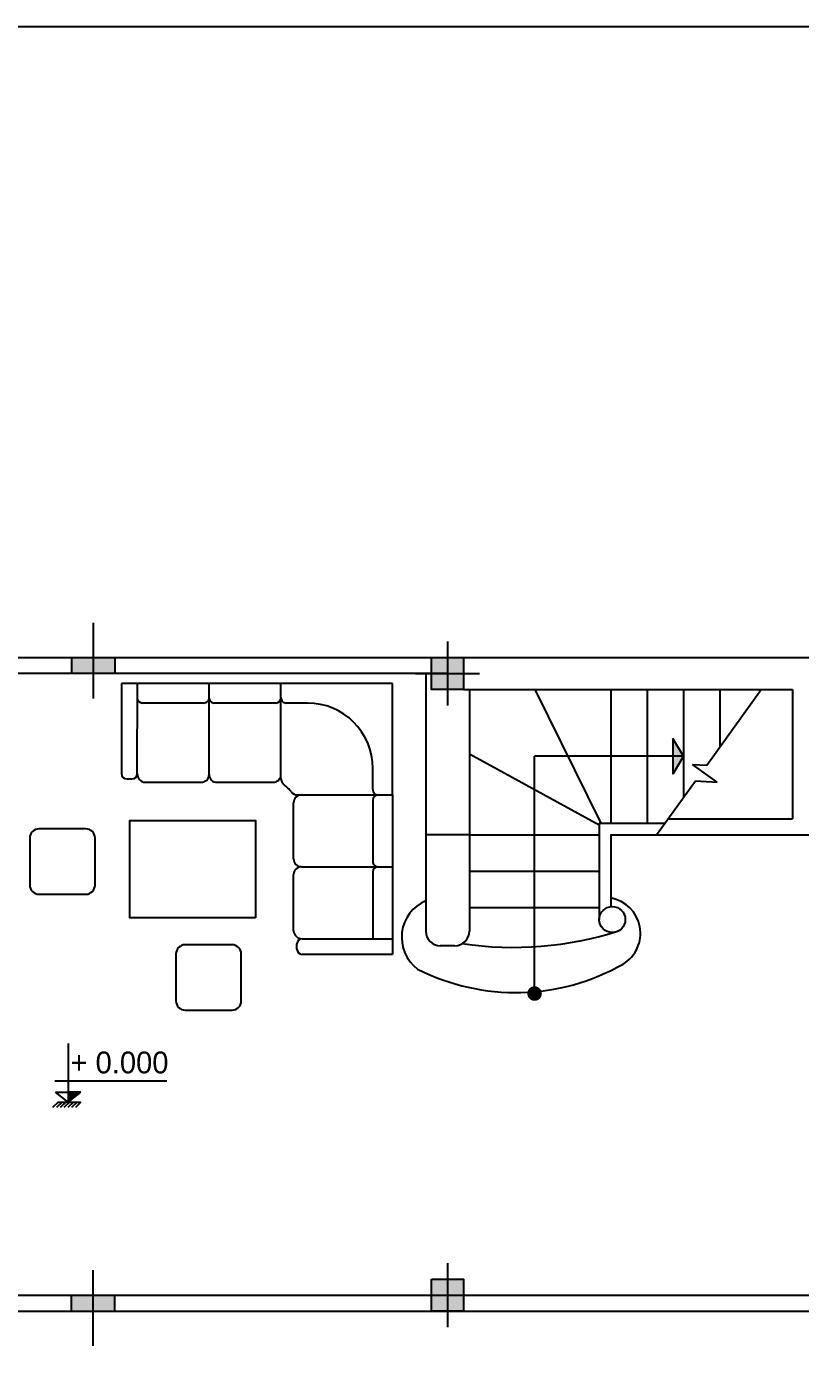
# Model space of a CAD drawing. Extents: x -13783 to 50918, y -8879 to 37156.
# Drawn here: x -6428 to -1100, y -2935 to 6206 of the extents above; entities that cross this region are included whole.
import ezdxf

# ---------------------------------------------------------------- set-up
doc = ezdxf.new("R2010")
doc.units = 0
doc.header["$LTSCALE"] = 600
doc.header["$MEASUREMENT"] = 0
doc.layers.get('0').update_dxf_attribs({"linetype": 'CONTINUOUS'})
for name, color, linetype in [('1', 1, 'CONTINUOUS'), ('4', 4, 'CONTINUOUS'), ('9', 54, 'CONTINUOUS'), ('CAT', 7, 'CONTINUOUS'), ('COT', 2, 'CONTINUOUS')]:
    doc.layers.add(name, color=color, linetype=linetype)
doc.styles.add('TT', font='VHAVAN.ttf')

# ---------------------------------------------------------------- blocks, each defined once
blk = doc.blocks.new('COT')
at = {"layer": '1'}
h = blk.add_hatch(color=256, dxfattribs=at)
h.paths.add_polyline_path([(3.637978807091713e-12, 0), (110.0000000000036, 0), (110.0000000000036, 110), (0, 110)])
h.paths.add_polyline_path([(3.637978807091713e-12, 1.70530256582424e-13), (3.637978807091713e-12, 110), (-109.9999999999964, 110), (-109.9999999999927, 5.684341886080801e-14)])
h.paths.add_polyline_path([(3.637978807091713e-12, 0), (-109.9999999999964, 0), (-110, -109.9999999999999), (0, -110)])
h.paths.add_polyline_path([(0, 5.684341886080801e-14), (0, -110), (110, -109.9999999999999), (110, 0)])
for p, q in [((0, -220), (0, 220)), ((-220, 0), (220, 0))]:
    blk.add_line(p, q, dxfattribs=at)
blk.add_lwpolyline([(-110, -110), (110, -110), (110, 110), (-110, 110)], close=True, dxfattribs=at)
blk = doc.blocks.new('SALON1')
at = {"color": 44}
for p, q in [((-1200.641223308026, 2576.683359818329), (-510.6412233080337, 2576.683359818331)), ((-1200.641223308019, 1906.683359818298), (-1200.641223308026, 2576.683359818329)), ((-510.6412233080337, 2456.683359818308), (-1200.641223308012, 2456.6833598183)), ((-1050.641223308026, 1946.683359818302), (-1050.641223308026, 2456.683359818308)), ((-470.6412233080337, 2536.683359818331), (-470.6412233080337, 2496.683359818308)), ((-444.2418321094956, 2396.683359818308), (-444.2418321094956, 1966.683359818306)), ((-1090.641223308041, 1906.683359818306), (-1200.641223308019, 1906.683359818298)), ((-1200.641223308034, 1356.683359818298), (-1200.641223308041, 1906.683359818298)), ((-504.2418321094956, 1906.683359818306), (-1200.641223308019, 1906.683359818295)), ((-1050.641223308041, 1396.683359818302), (-1050.641223308041, 1866.683359818306)), ((-444.2418321095101, 1846.683359818306), (-444.2418321095101, 1416.683359818306)), ((-1090.641223308026, 1356.683359818302), (-1200.641223308034, 1356.683359818298)), ((-1200.641223308015, 1356.683359818298), (-1200.641223308026, 504.2418321095156)), ((-504.2418321095101, 1356.683359818306), (-1200.641223308015, 1356.683359818298)), ((-474.373092353002, 1356.683359818306), (-504.2418321095101, 1356.683359818306)), ((-1050.641223308026, 1316.683359818302), (-1050.641223308023, 1154.241832109501)), ((-348.1996955992472, 1230.509963064544), (-348.1996955992472, 1200.641223308039)), ((141.8003044007564, 1260.641223308025), (-288.1996955992472, 1260.641223308025)), ((691.8003044007564, 1260.641223308025), (261.8003044007528, 1260.641223308025)), ((831.8003044007564, 1234.241832109501), (791.8003044007564, 1234.241832109501)), ((-348.1996955992472, 1200.641223308039), (-348.1996955992581, 504.241832109501)), ((201.8003044007528, 1200.641223308025), (201.8003044007492, 514.241832109501)), ((751.8003044007564, 1194.241832109501), (748.8713722126195, 507.1707642976344)), ((871.8003044007564, 504.241832109501), (871.8003044007564, 1194.241832109501)), ((-550.6412233080264, 654.241832109501), (-388.1996955992508, 654.241832109501)), ((-348.1996955992508, 614.241832109501), (-348.1996955992508, 504.2418321095083)), ((-308.1996955992508, 654.241832109501), (161.8003044007492, 654.2418321095047)), ((201.8003044007492, 614.241832109501), (201.8003044007492, 504.241832109501)), ((241.8003044007492, 654.241832109501), (711.8003044007564, 654.241832109501)), ((751.8003044007564, 514.241832109501), (751.8003044007564, 614.241832109501)), ((-1200.641223308026, 504.2418321095156), (-348.1996955992581, 504.241832109501)), ((-348.1996955992508, 504.2418321095083), (201.8003044007492, 504.241832109501)), ((201.8003044007492, 504.2418321095083), (871.8003044007564, 504.241832109501))]:
    blk.add_line(p, q, dxfattribs=at)
for points in [[(385.2256770442837, 3002.838089869118), (25.89691621463135, 3002.838089869119, 0.4142135623730951), (-44.10308378536865, 2932.838089869119), (-44.10308378536865, 2573.17692192896, 0.4142135623730951), (25.89691621463135, 2503.17692192896), (385.2256770442837, 2503.17692192896, 0.4142135623730951), (455.2256770442837, 2573.17692192896), (455.2256770442837, 2932.838089869118, 0.4142135623730938)], [(1503.892573493198, 2116.45871375103), (1144.563812663546, 2116.45871375103, 0.4142135623730951), (1074.563812663546, 2046.45871375103), (1074.563812663546, 1686.797545810872, 0.4142135623730951), (1144.563812663546, 1616.797545810872), (1503.892573493198, 1616.797545810872, 0.4142135623730951), (1573.892573493198, 1686.797545810872), (1573.892573493198, 2046.45871375103, 0.4142135623730951)]]:
    blk.add_lwpolyline(points, format="xyb", close=True, dxfattribs=at)
blk.add_lwpolyline([(-153.7118220329285, 2296.000398603166), (808.4094359887931, 2296.000398603166), (808.4094359887931, 1552.602063160508), (-153.7118220329285, 1552.602063160508)], close=True, dxfattribs=at)
for centre, radius, start, end in [((-510.6412233080337, 2536.683359818329), 40, 0, 89.99999999999999), ((-510.6412233080337, 2496.683359818306), 40, 270.0000000000006, 0), ((-509.7436793949673, 2390.935973045523), 65.75351285312207, 5.014511901055601, 90.78211905391589), ((-1090.641223308023, 1946.683359818302), 40, 270.0000000000006, 0), ((-504.241832109492, 1966.683359818306), 60, 270.0000000000006, 0), ((-1090.641223308037, 1866.683359818306), 40, 0, 90.00000000000189), ((-504.2418321095065, 1846.683359818306), 60, 0, 90.0000000000006), ((-1090.641223308037, 1396.683359818302), 40, 270.0000000000006, 0), ((-1090.641223308023, 1316.683359818302), 40, 1.017777498068325e-12, 90.00000000000189), ((-504.2418321095065, 1416.683359818306), 60, 270.0000000000006, 0), ((-474.3730923529984, 1296.683359818306), 60, 38.7528281067565, 89.99999999999999), ((-139.0360500713869, 1565.847005346122), 369.9999999999854, 218.7528281067551, 231.2471718932375), ((-408.1996955992472, 1230.509963064544), 60, 0, 51.2471718932375), ((-288.1996955992472, 1200.641223308025), 60, 89.99999999999999, 179.9999999999994), ((141.8003044007564, 1200.641223308025), 60, 359.9999999999996, 89.99999999999999), ((261.8003044007528, 1200.641223308025), 60, 89.99999999999999, 179.9999999999994), ((686.0529176279924, 1195.139376022564), 65.7535128531039, 359.217880946087, 84.98548809895902), ((791.8003044007564, 1194.241832109501), 40, 89.99999999999999, 180), ((831.8003044007564, 1194.241832109501), 40, 0, 89.99999999999999), ((-550.6412233080227, 1154.241832109501), 500, 180, 269.9999999999993), ((-388.1996955992472, 614.241832109501), 40, 359.9999999999996, 89.99999999999999), ((-308.1996955992472, 614.241832109501), 40, 89.99999999999999, 179.9999999999991), ((161.8003044007528, 614.2418321095047), 40, 359.9999999999994, 89.99999999999999), ((241.8003044007528, 614.241832109501), 40, 89.99999999999999, 179.9999999999991), ((711.8003044007601, 614.241832109501), 40, 0, 89.99999999999999), ((-338.1996955992436, 514.241832109501), 10, 180, 270), ((211.8003044007564, 514.241832109501), 10, 180, 270), ((741.8003044007564, 514.241832109501), 10, 270, 0), ((741.8003044007564, 514.241832109501), 10, 270, 0)]:
    blk.add_arc(centre, radius, start, end, dxfattribs=at)

msp = doc.modelspace()

# ---------------------------------------------------------------- hatches: boundary and pattern name
at = {"layer": '9'}
msp.add_hatch(color=256, dxfattribs=at).paths.add_polyline_path([(-6140.960980892203, -1130.816584901109), (-6140.960980892203, -1199.021030680216), (-6053.72542108274, -1130.816584901109)])

# ---------------------------------------------------------------- linework, layer by layer
at = {"color": 3}
msp.add_lwpolyline([(-13783.16112948324, -8879.247884809702), (-13783.16112948324, 6205.581352705587), (7783.91391660451, 6205.581352705587), (7783.913916604502, -8879.247884809702), (-13783.16112948324, -8879.247884809702)], close=True, dxfattribs=at)
at = {"layer": '4'}
for p, q in [((-3679.470948640421, 1752.126442063238), (-3679.470948640421, -21.47868112298603)), ((-3379.470948640421, 1642.126442063252), (-3379.470948640421, -21.47868112298603)), ((-3479.470948640421, -121.478681122986), (-3579.470948640421, -121.478681122986))]:
    msp.add_line(p, q, dxfattribs=at)
for centre, start, end in [((-3579.470948640421, -21.47868112298603), 180, 270), ((-3479.470948640421, -21.47868112298603), 270, 0)]:
    msp.add_arc(centre, 100, start, end, dxfattribs=at)
at = {"layer": '9', "color": 1}
for p, q in [((-5969.470948640423, 2101.094766029481), (-5969.470948640423, 1580.184355866488)), ((-6119.470948640421, 1862.126442063254), (-6119.470948640423, 1752.126442063252)), ((-5819.470948640421, 1862.126442063254), (-5819.470948640421, 1752.126442063252)), ((-5969.470948640423, -2876.841881902976), (-5969.470948640423, -2355.931471739983)), ((-6119.470948640421, -2637.873557936748), (-6119.470948640423, -2527.873557936748)), ((-5819.470948640421, -2637.873557936748), (-5819.470948640421, -2527.873557936747))]:
    msp.add_line(p, q, dxfattribs=at)
at = {"layer": '9', "linetype": 'Continuous'}
for p, q in [((-2470.708399079522, 722.1264420632506), (-2926.529164787793, 1642.126442063251)), ((-2404.696034359084, 1642.126442063252), (-2404.696034359084, 722.1264420632506)), ((-1654.696034359084, 1642.126442063252), (-1654.696034359087, 1247.06670210674)), ((-2484.696034359087, 707.9069817618765), (-3379.470948640421, 1196.31083582374)), ((-3379.470948640421, 641.8772925879312), (-2484.696034359087, 641.877292587933)), ((-3379.470948640421, 391.8772925879312), (-2484.696034359084, 391.877292587933)), ((-3379.470948640421, 141.8772925879312), (-2484.696034359076, 141.8772925879312))]:
    msp.add_line(p, q, dxfattribs=at)
at = {"layer": '9', "color": 54, "linetype": 'Continuous'}
for p, q in [((-2154.696034359084, 1642.126442063252), (-2154.696034359084, 722.1264420632506)), ((-1904.696034359084, 1642.126442063252), (-1904.696034359084, 900.5592906757083)), ((-1744.996696217888, 1121.907307741931), (-1369.66624356402, 1642.126442063254)), ((-1672.736030463198, 1004.046045880332), (-1842.931843500639, 1126.672968114379)), ((-1842.931843500639, 1126.672968114379), (-1744.99669621789, 1121.907307741931)), ((-2091.151532919099, 642.1264420632524), (-1822.713421046075, 1014.189623161477)), ((-1822.713421046075, 1014.189623161477), (-1672.736030463198, 1004.046045880332)), ((-2484.696034359087, 722.1264420632506), (-2484.696034359076, 58.3530499900171)), ((-2484.696034359087, 722.1264420632506), (-2033.432709770688, 722.1264420632542)), ((-2404.696034359084, 643.1264420632542), (-2404.696034359076, 147.3343263431689)), ((-2404.696034359084, 642.1264420632542), (-2091.151532919099, 642.1264420632542))]:
    msp.add_line(p, q, dxfattribs=at)
at = {"layer": '9'}
for p, q in [((-1904.696034359084, 1182.126442063251), (-1978.923378019186, 1303.961899591042)), ((-1978.923378019186, 1303.961899591042), (-1978.923378019186, 1060.29098453546)), ((-2930.324180409781, -450.8636511394386), (-2930.324180409781, 1182.126442063251)), ((-1904.696034359084, 1182.126442063251), (-2930.324180409781, 1182.126442063251)), ((-1904.696034359084, 1182.126442063251), (-1978.923378019186, 1060.29098453546)), ((-3379.470948640421, 641.8772925879312), (-3679.470948640421, 641.8772925879312)), ((-6140.960980892203, -794.4192917627934), (-6140.960980892203, -1199.021030680216)), ((-6234.705866989116, -1052.558984752359), (-5463.369233735975, -1052.558984752359)), ((-6140.960980892203, -1199.021030680216), (-6228.196540701667, -1130.816584901109)), ((-6228.196540701667, -1130.816584901109), (-6140.960980892203, -1130.816584901109)), ((-6140.960980892203, -1199.021030680216), (-6053.72542108274, -1130.816584901109)), ((-6053.72542108274, -1130.816584901109), (-6140.960980892203, -1130.816584901109)), ((-6210.254655098739, -1199.021030680216), (-6053.733301849667, -1199.021030680216))]:
    msp.add_line(p, q, dxfattribs=at)
at = {"layer": '9', "color": 8}
for p, q in [((-6210.254655098739, -1199.021030680216), (-6248.902516387072, -1234.966786310139)), ((-6184.167762890562, -1199.021030680216), (-6222.815624178893, -1234.966786310139)), ((-6158.080870682383, -1199.021030680216), (-6196.728731970717, -1234.966786310139)), ((-6131.993978474206, -1199.021030680216), (-6170.641839762538, -1234.966786310139)), ((-6105.907086266025, -1199.021030680216), (-6144.554947554356, -1234.966786310139)), ((-6079.820194057846, -1199.021030680216), (-6118.468055346177, -1234.966786310139)), ((-6053.733301849667, -1199.021030680216), (-6092.381163137998, -1234.966786310139))]:
    msp.add_line(p, q, dxfattribs=at)
at = {"layer": '9', "const_width": 50}
msp.add_lwpolyline([(-2955.324180409781, -450.8636511394386, 0.9999999999999999), (-2905.324180409781, -450.8636511394386, 1)], format="xyb", close=True, dxfattribs=at)
at = {"layer": '9', "color": 54, "linetype": 'Continuous'}
msp.add_circle((-2395.210612225103, 58.3530499900171), 89.48542213397499, dxfattribs=at)
at = {"layer": '9'}
for centre, radius, start, end in [((-3571.899367464781, -62.89780216177664), 273.2778362732237, 113.1808377566135, 233.2611171310956), ((-2448.39868265546, -35.96624202334435), 246.8647406412276, 300.9615599286249, 79.80314352179576)]:
    msp.add_arc(centre, radius, start, end, dxfattribs=at)
at = {"layer": '9', "linetype": 'Continuous'}
for centre, radius, start, end in [((-3078.740064360325, 2254.193060227437), 2387.216134580859, 261.5832680450308, 287.7396501570415), ((-3060.103696347346, 1045.302710376831), 1489.104116506361, 243.0335522704899, 299.7406813246069)]:
    msp.add_arc(centre, radius, start, end, dxfattribs=at)
at = {"layer": '9', "color": 1}
for points in [[(-6119.470948640421, 1862.126442063254), (-6119.470948640423, 1752.126442063252), (-5819.470948640421, 1862.126442063254), (-5819.470948640421, 1752.126442063252)], [(-6119.470948640421, -2637.873557936748), (-6119.470948640423, -2527.873557936748), (-5819.470948640421, -2637.873557936748), (-5819.470948640421, -2527.873557936748)]]:
    msp.add_solid(points, dxfattribs=at)
at = {"layer": '9'}
msp.add_solid([(-1978.923378019186, 1060.29098453546), (-1978.923378019186, 1303.961899591042), (-1904.696034359084, 1182.126442063251)], dxfattribs=at)
at = {"layer": 'CAT'}
for p, q in [((-8479.47094864042, 1862.126442063252), (4430.529051359576, 1862.126442063252)), ((-3529.414580833058, 1752.126442063238), (-8259.47094864042, 1752.126442063238)), ((-3529.470948640421, 1752.126442063252), (-3739.470948640414, 1752.126442063252)), ((-3419.470948640421, 1642.126442063252), (-1154.696034359084, 1642.126442063254)), ((-1154.696034359084, 1642.126442063254), (-1154.696034359076, 752.1264420632523)), ((-2011.788151090042, 752.1264420632507), (-1154.696034359076, 752.1264420632522)), ((-2091.151532919098, 642.1264420632543), (-404.6960343590836, 642.1264420632542)), ((-8259.47094864042, -2527.873557936741), (-404.6946811503927, -2527.873557936747)), ((-8479.470948640414, -2637.873557936748), (4430.529051359576, -2637.873557936748))]:
    msp.add_line(p, q, dxfattribs=at)

# ---------------------------------------------------------------- block references
at = {"layer": '9', "xscale": 0.9, "yscale": 0.9, "zscale": 0.9, "rotation": 180}
msp.add_blockref('SALON1', (-4989.767662284054, 2137.73305807586), dxfattribs=at)
at = {"layer": 'COT', "xscale": -1, "rotation": 180}
for p in [(-3529.470948640424, 1752.126442063252), (-3529.470948640424, -2527.873557936748)]:
    msp.add_blockref('COT', p, dxfattribs=at)

# ---------------------------------------------------------------- texts
at = {"layer": '9', "color": 4, "style": 'TT'}
msp.add_text('+ 0.000', height=150, dxfattribs=at).set_placement((-6125.84509249956, -1000.36387198157))

doc.saveas('drawing.dxf')
